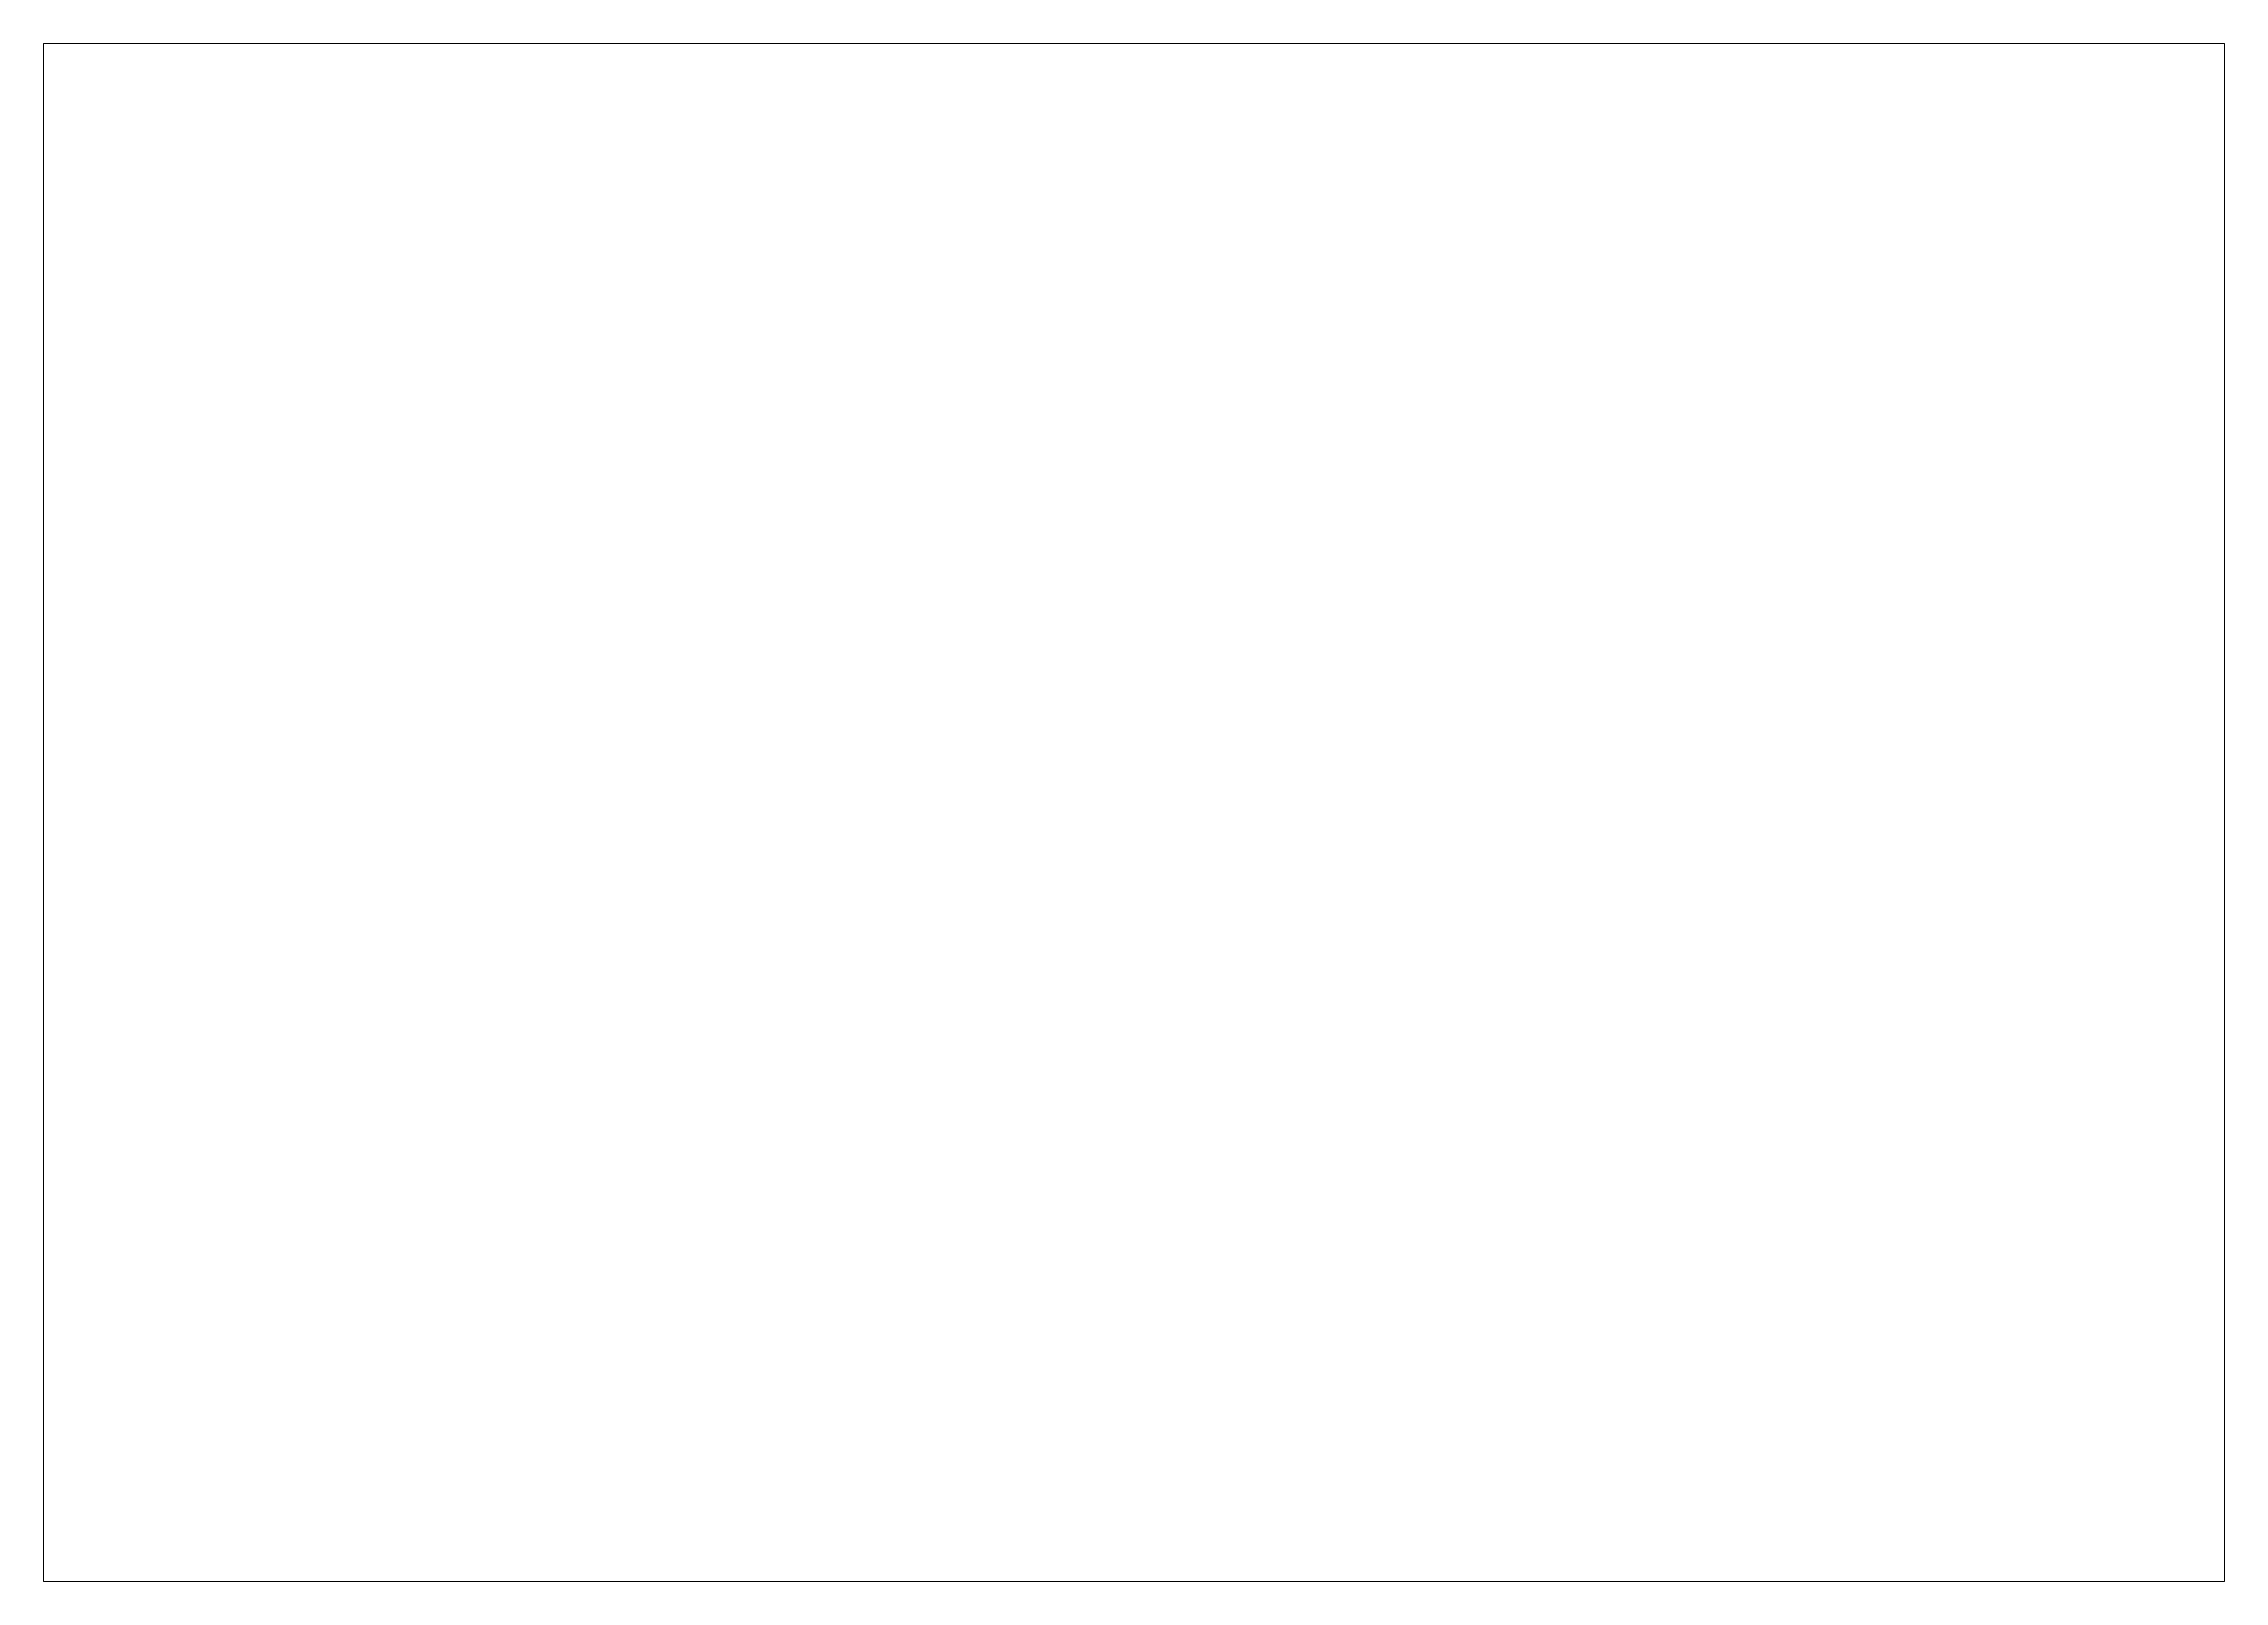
# Paper-space layout '布局1' of a CAD drawing. Header units: millimetres. Extents: x -2 to 844, y -1 to 596.
# The model-space entities are those that its viewports show. They can reach past a viewport. Long polylines and large blocks are cut down to what shows.
import ezdxf

# ---------------------------------------------------------------- set-up
doc = ezdxf.new("R2010")
doc.units = ezdxf.units.MM
doc.styles.add('图纸中的数字及字母', font='gbenor.shx', dxfattribs={"width": 0.8, "height": 3, "bigfont": 'gbcbig.shx'})

msp = doc.modelspace()

# ---------------------------------------------------------------- texts
at = {"char_height": 3, "width": 24, "attachment_point": 5, "style": '图纸中的数字及字母'}
for insert in [(5715.48, 2092.6837), (5742.48, 1962.6837), (5769.48, 1962.6837), (5796.48, 1962.6837), (5823.48, 1962.6837), (5850.48, 1962.6837), (5877.48, 1962.6837), (5904.48, 1962.6837), (5931.48, 1962.6837), (5958.48, 1962.6837), (5985.48, 1962.6837), (6012.48, 1962.6837), (6039.48, 1962.6837), (6066.48, 1962.6837), (6093.48, 1962.6837), (6120.48, 1962.6837), (6147.48, 1962.6837), (6174.48, 1962.6837), (6201.48, 1962.6837), (6228.48, 1962.6837), (6255.48, 1962.6837), (6282.48, 1962.6837), (6309.48, 1962.6837), (5742.48, 1780.6837), (5769.48, 1780.6837), (5796.48, 1780.6837), (5823.48, 1780.6837), (5850.48, 1780.6837), (5877.48, 1780.6837), (5904.48, 1780.6837), (5931.48, 1780.6837), (5958.48, 1780.6837), (5985.48, 1780.6837), (6012.48, 1780.6837), (6039.48, 1780.6837), (6066.48, 1780.6837), (6093.48, 1780.6837), (6120.48, 1780.6837), (6147.48, 1780.6837), (6174.48, 1780.6837), (6201.48, 1780.6837), (6228.48, 1780.6837), (6255.48, 1780.6837), (6282.48, 1780.6837), (6309.48, 1780.6837)]:
    msp.add_mtext('{\\f宋体|b0|i0|c134;\\c16777215;', dxfattribs=dict(at, insert=insert))

psp = doc.layouts.new('布局1')

# ---------------------------------------------------------------- viewports
at = {"layer": '0'}
psp.add_viewport(center=(420.57, 297.38), size=(846.02, 596.5889), view_center_point=(5992.2244, 1831.7075), view_height=603.213122, dxfattribs=at)

doc.saveas('drawing.dxf')
